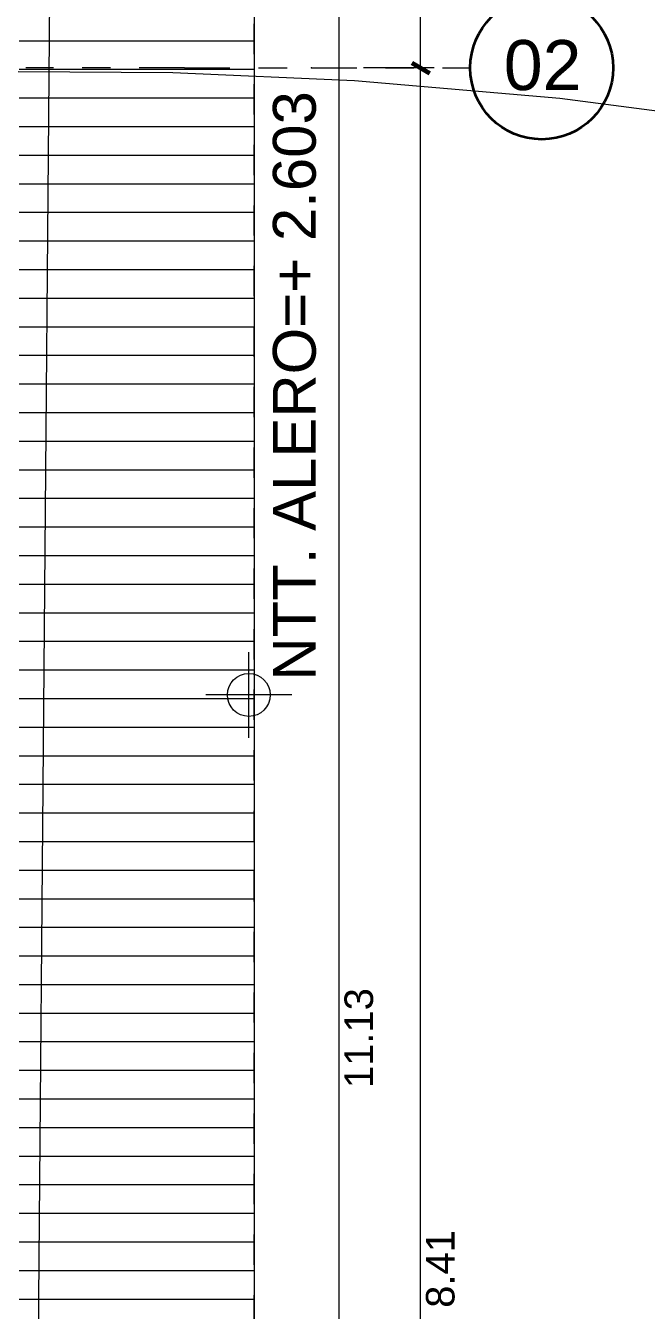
# Model space of a CAD drawing. Header units: metres. Extents: x 48 to 635, y -15 to 39.
# Drawn here: x 74.378 to 76.551, y 10.516 to 15.008 of the extents above; entities that cross this region are included whole.
import ezdxf

# ---------------------------------------------------------------- set-up
doc = ezdxf.new("R2010")
doc.units = ezdxf.units.M
doc.header["$MEASUREMENT"] = 0
doc.linetypes.add('Dashed', pattern=[0.211667, 0.105833, -0.105833])
doc.linetypes.add('Dot & Dashed', pattern=[0.335139, 0.15875, -0.088194, 0, -0.088194])
for name, color, linetype in [('Dimensioning - General', 7, 'Continuous'), ('Interior - Furniture', 7, 'Continuous'), ('Shell - Roof', 7, 'Continuous'), ('Structural - Grid', 7, 'Continuous')]:
    doc.layers.add(name, color=color, linetype=linetype)
doc.styles.add('GENERATED_STYLE_1', font='')
doc.styles.get('GENERATED_STYLE_1').set_extended_font_data('Arial')
doc.dimstyles.new('GENERATED_STYLE__1', dxfattribs={"dimtxt": 0.1, "dimasz": 0.0475, "dimexe": 0.18, "dimexo": 0.2, "dimgap": 0.09, "dimtad": 3, "dimzin": 0, "dimdsep": 46, "dimtxsty": 'GENERATED_STYLE_1', "dimblk": 'ARROWHEAD_2', "dimblk1": 'ARROWHEAD_2', "dimblk2": 'ARROWHEAD_2', "dimcen": 0.09, "dimclrd": 256, "dimclre": 256, "dimclrt": 5, "dimazin": 0, "dimtfac": 1, "dimtdec": 4, "dimtmove": 0, "dimatfit": 3, "dimfxl": 1, "dimtolj": 1, "dimtzin": 0, "dimarcsym": 0})

# ---------------------------------------------------------------- blocks, each defined once
blk = doc.blocks.new('*D2')
at = {"layer": 'Dimensioning - General', "color": 7, "linetype": 'Continuous', "lineweight": 60}
for p, q in [((75.7294, 14.8781), (75.7919, 14.842)), ((75.7294, 6.4731), (75.7919, 6.437))]:
    blk.add_line(p, q, dxfattribs=at)
at = {"layer": 'Dimensioning - General', "color": 151, "linetype": 'Continuous', "lineweight": 20, "true_color": 0x80c2ff}
for p, q in [((75.8076, 14.8601), (75.5607, 14.8601)), ((75.7607, 6.455), (75.7607, 14.8601)), ((75.8076, 6.455), (75.5607, 6.455)), ((75.7607, 6.4245), (75.7607, 6.455))]:
    blk.add_line(p, q, dxfattribs=at)
at = {"layer": 'Dimensioning - General', "color": 5, "lineweight": 25, "insert": (75.8807, 10.5245), "char_height": 0.1, "attachment_point": 7, "rotation": 90, "style": 'GENERATED_STYLE_1'}
blk.add_mtext('\\A1;{\\pql;\\fArial|b0|i0|c0|p34;8.41}', dxfattribs=at)
blk = doc.blocks.new('ARROWHEAD_2')
at = {"color": 0, "linetype": 'Continuous', "lineweight": 0}
for p, q in [((0, 0), (-1, 0)), ((-0.378, -0.655), (0.378, 0.655))]:
    blk.add_line(p, q, dxfattribs=at)
blk = doc.blocks.new('*D4')
at = {"layer": 'Dimensioning - General', "color": 151, "linetype": 'Continuous', "lineweight": 20, "true_color": 0x80c2ff}
for p, q in [((75.8076, 17.7474), (75.5607, 17.7474)), ((75.7607, 14.8601), (75.7607, 17.7474)), ((75.8076, 14.8601), (75.5607, 14.8601))]:
    blk.add_line(p, q, dxfattribs=at)
at = {"layer": 'Dimensioning - General', "color": 7, "linetype": 'Continuous', "lineweight": 60}
for p, q in [((75.7294, 17.7654), (75.7919, 17.7293)), ((75.7294, 14.8781), (75.7919, 14.842))]:
    blk.add_line(p, q, dxfattribs=at)
at = {"layer": 'Dimensioning - General', "color": 5, "lineweight": 25, "insert": (75.8807, 16.1707), "char_height": 0.1, "attachment_point": 7, "rotation": 90, "style": 'GENERATED_STYLE_1'}
blk.add_mtext('\\A1;{\\pql;\\fArial|b0|i0|c0|p34;2.89}', dxfattribs=at)
blk = doc.blocks.new('*D14')
at = {"layer": 'Dimensioning - General', "color": 7, "linetype": 'Continuous', "lineweight": 60}
for p, q in [((75.4444, 17.0404), (75.5069, 17.0043)), ((75.4444, 5.9131), (75.5069, 5.8771))]:
    blk.add_line(p, q, dxfattribs=at)
at = {"layer": 'Dimensioning - General', "color": 151, "linetype": 'Continuous', "lineweight": 20, "true_color": 0x80c2ff}
for p, q in [((75.5225, 17.0224), (75.2756, 17.0224)), ((75.4756, 5.8951), (75.4756, 17.0224)), ((75.5225, 5.8951), (75.2756, 5.8951)), ((75.4756, 5.8645), (75.4756, 5.8951))]:
    blk.add_line(p, q, dxfattribs=at)
at = {"layer": 'Dimensioning - General', "color": 5, "lineweight": 25, "insert": (75.5956, 11.2928), "char_height": 0.1, "attachment_point": 7, "rotation": 90, "style": 'GENERATED_STYLE_1'}
blk.add_mtext('\\A1;{\\pql;\\fArial|b0|i0|c0|p34;11.13}', dxfattribs=at)
blk = doc.blocks.new('*X20')
at = {"layer": 'Shell - Roof', "color": 23, "linetype": 'Continuous', "lineweight": 13, "true_color": 0xbf8080}
for p, q in [((74.3558, 14.9551), (74.602, 14.9551)), ((74.3558, 14.9551), (74.602, 14.9551)), ((74.602, 14.9551), (74.8482, 14.9551)), ((74.602, 14.9551), (74.8482, 14.9551)), ((74.8482, 14.9551), (75.0944, 14.9551)), ((74.8482, 14.9551), (75.0944, 14.9551)), ((75.0944, 14.9551), (75.1785, 14.9551)), ((75.0944, 14.9551), (75.1785, 14.9551)), ((74.3558, 14.8551), (74.602, 14.8551)), ((74.3558, 14.8551), (74.602, 14.8551)), ((74.602, 14.8551), (74.8482, 14.8551)), ((74.602, 14.8551), (74.8482, 14.8551)), ((74.8482, 14.8551), (75.0944, 14.8551)), ((74.8482, 14.8551), (75.0944, 14.8551)), ((75.0944, 14.8551), (75.1785, 14.8551)), ((75.0944, 14.8551), (75.1785, 14.8551)), ((74.3558, 14.7551), (74.602, 14.7551)), ((74.3558, 14.7551), (74.602, 14.7551)), ((74.602, 14.7551), (74.8482, 14.7551)), ((74.602, 14.7551), (74.8482, 14.7551)), ((74.8482, 14.7551), (75.0944, 14.7551)), ((74.8482, 14.7551), (75.0944, 14.7551)), ((75.0944, 14.7551), (75.1785, 14.7551)), ((75.0944, 14.7551), (75.1785, 14.7551)), ((74.3558, 14.6551), (74.602, 14.6551)), ((74.3558, 14.6551), (74.602, 14.6551)), ((74.602, 14.6551), (74.8482, 14.6551)), ((74.602, 14.6551), (74.8482, 14.6551)), ((74.8482, 14.6551), (75.0944, 14.6551)), ((74.8482, 14.6551), (75.0944, 14.6551)), ((75.0944, 14.6551), (75.1785, 14.6551)), ((75.0944, 14.6551), (75.1785, 14.6551)), ((74.3558, 14.5551), (74.602, 14.5551)), ((74.3558, 14.5551), (74.602, 14.5551)), ((74.602, 14.5551), (74.8482, 14.5551)), ((74.602, 14.5551), (74.8482, 14.5551)), ((74.8482, 14.5551), (75.0944, 14.5551)), ((74.8482, 14.5551), (75.0944, 14.5551)), ((75.0944, 14.5551), (75.1785, 14.5551)), ((75.0944, 14.5551), (75.1785, 14.5551)), ((74.3558, 14.4551), (74.602, 14.4551)), ((74.3558, 14.4551), (74.602, 14.4551)), ((74.602, 14.4551), (74.8482, 14.4551)), ((74.602, 14.4551), (74.8482, 14.4551)), ((74.8482, 14.4551), (75.0944, 14.4551)), ((74.8482, 14.4551), (75.0944, 14.4551)), ((75.0944, 14.4551), (75.1785, 14.4551)), ((75.0944, 14.4551), (75.1785, 14.4551)), ((74.3558, 14.3551), (74.602, 14.3551)), ((74.3558, 14.3551), (74.602, 14.3551)), ((74.602, 14.3551), (74.8482, 14.3551)), ((74.602, 14.3551), (74.8482, 14.3551)), ((74.8482, 14.3551), (75.0944, 14.3551)), ((74.8482, 14.3551), (75.0944, 14.3551)), ((75.0944, 14.3551), (75.1785, 14.3551)), ((75.0944, 14.3551), (75.1785, 14.3551)), ((74.3558, 14.2551), (74.602, 14.2551)), ((74.3558, 14.2551), (74.602, 14.2551)), ((74.602, 14.2551), (74.8482, 14.2551)), ((74.602, 14.2551), (74.8482, 14.2551)), ((74.8482, 14.2551), (75.0944, 14.2551)), ((74.8482, 14.2551), (75.0944, 14.2551)), ((75.0944, 14.2551), (75.1785, 14.2551)), ((75.0944, 14.2551), (75.1785, 14.2551)), ((74.3558, 14.1551), (74.602, 14.1551)), ((74.3558, 14.1551), (74.602, 14.1551)), ((74.602, 14.1551), (74.8482, 14.1551)), ((74.602, 14.1551), (74.8482, 14.1551)), ((74.8482, 14.1551), (75.0944, 14.1551)), ((74.8482, 14.1551), (75.0944, 14.1551)), ((75.0944, 14.1551), (75.1785, 14.1551)), ((75.0944, 14.1551), (75.1785, 14.1551)), ((74.3558, 14.0551), (74.602, 14.0551)), ((74.3558, 14.0551), (74.602, 14.0551)), ((74.602, 14.0551), (74.8482, 14.0551)), ((74.602, 14.0551), (74.8482, 14.0551)), ((74.8482, 14.0551), (75.0944, 14.0551)), ((74.8482, 14.0551), (75.0944, 14.0551)), ((75.0944, 14.0551), (75.1785, 14.0551)), ((75.0944, 14.0551), (75.1785, 14.0551)), ((74.3558, 13.9551), (74.602, 13.9551)), ((74.3558, 13.9551), (74.602, 13.9551)), ((74.602, 13.9551), (74.8482, 13.9551)), ((74.602, 13.9551), (74.8482, 13.9551)), ((74.8482, 13.9551), (75.0944, 13.9551)), ((74.8482, 13.9551), (75.0944, 13.9551)), ((75.0944, 13.9551), (75.1785, 13.9551)), ((75.0944, 13.9551), (75.1785, 13.9551)), ((74.3558, 13.8551), (74.602, 13.8551)), ((74.3558, 13.8551), (74.602, 13.8551)), ((74.602, 13.8551), (74.8482, 13.8551)), ((74.602, 13.8551), (74.8482, 13.8551)), ((74.8482, 13.8551), (75.0944, 13.8551)), ((74.8482, 13.8551), (75.0944, 13.8551)), ((75.0944, 13.8551), (75.1785, 13.8551)), ((75.0944, 13.8551), (75.1785, 13.8551)), ((74.3558, 13.7551), (74.602, 13.7551)), ((74.3558, 13.7551), (74.602, 13.7551)), ((74.602, 13.7551), (74.8482, 13.7551)), ((74.602, 13.7551), (74.8482, 13.7551)), ((74.8482, 13.7551), (75.0944, 13.7551)), ((74.8482, 13.7551), (75.0944, 13.7551)), ((75.0944, 13.7551), (75.1785, 13.7551)), ((75.0944, 13.7551), (75.1785, 13.7551)), ((74.3558, 13.6551), (74.602, 13.6551)), ((74.3558, 13.6551), (74.602, 13.6551)), ((74.602, 13.6551), (74.8482, 13.6551)), ((74.602, 13.6551), (74.8482, 13.6551)), ((74.8482, 13.6551), (75.0944, 13.6551)), ((74.8482, 13.6551), (75.0944, 13.6551)), ((75.0944, 13.6551), (75.1785, 13.6551)), ((75.0944, 13.6551), (75.1785, 13.6551)), ((74.3558, 13.5551), (74.602, 13.5551)), ((74.3558, 13.5551), (74.602, 13.5551)), ((74.602, 13.5551), (74.8482, 13.5551)), ((74.602, 13.5551), (74.8482, 13.5551)), ((74.8482, 13.5551), (75.0944, 13.5551)), ((74.8482, 13.5551), (75.0944, 13.5551)), ((75.0944, 13.5551), (75.1785, 13.5551)), ((75.0944, 13.5551), (75.1785, 13.5551)), ((74.3558, 13.4551), (74.602, 13.4551)), ((74.3558, 13.4551), (74.602, 13.4551)), ((74.602, 13.4551), (74.8482, 13.4551)), ((74.602, 13.4551), (74.8482, 13.4551)), ((74.8482, 13.4551), (75.0944, 13.4551)), ((74.8482, 13.4551), (75.0944, 13.4551)), ((75.0944, 13.4551), (75.1785, 13.4551)), ((75.0944, 13.4551), (75.1785, 13.4551)), ((74.3558, 13.3551), (74.602, 13.3551)), ((74.3558, 13.3551), (74.602, 13.3551)), ((74.602, 13.3551), (74.8482, 13.3551)), ((74.602, 13.3551), (74.8482, 13.3551)), ((74.8482, 13.3551), (75.0944, 13.3551)), ((74.8482, 13.3551), (75.0944, 13.3551)), ((75.0944, 13.3551), (75.1785, 13.3551)), ((75.0944, 13.3551), (75.1785, 13.3551)), ((74.3558, 13.2551), (74.602, 13.2551)), ((74.3558, 13.2551), (74.602, 13.2551)), ((74.602, 13.2551), (74.8482, 13.2551)), ((74.602, 13.2551), (74.8482, 13.2551)), ((74.8482, 13.2551), (75.0944, 13.2551)), ((74.8482, 13.2551), (75.0944, 13.2551)), ((75.0944, 13.2551), (75.1785, 13.2551)), ((75.0944, 13.2551), (75.1785, 13.2551)), ((74.3558, 13.1551), (74.602, 13.1551)), ((74.3558, 13.1551), (74.602, 13.1551)), ((74.602, 13.1551), (74.8482, 13.1551)), ((74.602, 13.1551), (74.8482, 13.1551)), ((74.8482, 13.1551), (75.0944, 13.1551)), ((74.8482, 13.1551), (75.0944, 13.1551)), ((75.0944, 13.1551), (75.1785, 13.1551)), ((75.0944, 13.1551), (75.1785, 13.1551)), ((74.3558, 13.0551), (74.602, 13.0551)), ((74.3558, 13.0551), (74.602, 13.0551)), ((74.602, 13.0551), (74.8482, 13.0551)), ((74.602, 13.0551), (74.8482, 13.0551)), ((74.8482, 13.0551), (75.0944, 13.0551)), ((74.8482, 13.0551), (75.0944, 13.0551)), ((75.0944, 13.0551), (75.1785, 13.0551)), ((75.0944, 13.0551), (75.1785, 13.0551)), ((74.3558, 12.9551), (74.602, 12.9551)), ((74.3558, 12.9551), (74.602, 12.9551)), ((74.602, 12.9551), (74.8482, 12.9551)), ((74.602, 12.9551), (74.8482, 12.9551)), ((74.8482, 12.9551), (75.0944, 12.9551)), ((74.8482, 12.9551), (75.0944, 12.9551)), ((75.0944, 12.9551), (75.1785, 12.9551)), ((75.0944, 12.9551), (75.1785, 12.9551)), ((74.3558, 12.8551), (74.602, 12.8551)), ((74.3558, 12.8551), (74.602, 12.8551)), ((74.602, 12.8551), (74.8482, 12.8551)), ((74.602, 12.8551), (74.8482, 12.8551)), ((74.8482, 12.8551), (75.0944, 12.8551)), ((74.8482, 12.8551), (75.0944, 12.8551)), ((75.0944, 12.8551), (75.1785, 12.8551)), ((75.0944, 12.8551), (75.1785, 12.8551)), ((74.3558, 12.7551), (74.602, 12.7551)), ((74.3558, 12.7551), (74.602, 12.7551)), ((74.602, 12.7551), (74.8482, 12.7551)), ((74.602, 12.7551), (74.8482, 12.7551)), ((74.8482, 12.7551), (75.0944, 12.7551)), ((74.8482, 12.7551), (75.0944, 12.7551)), ((75.0944, 12.7551), (75.1785, 12.7551)), ((75.0944, 12.7551), (75.1785, 12.7551)), ((74.3558, 12.6551), (74.602, 12.6551)), ((74.3558, 12.6551), (74.602, 12.6551)), ((74.602, 12.6551), (74.8482, 12.6551)), ((74.602, 12.6551), (74.8482, 12.6551)), ((74.8482, 12.6551), (75.0944, 12.6551)), ((74.8482, 12.6551), (75.0944, 12.6551)), ((75.0944, 12.6551), (75.1785, 12.6551)), ((75.0944, 12.6551), (75.1785, 12.6551)), ((74.3558, 12.5551), (74.602, 12.5551)), ((74.3558, 12.5551), (74.602, 12.5551)), ((74.602, 12.5551), (74.8482, 12.5551)), ((74.602, 12.5551), (74.8482, 12.5551)), ((74.8482, 12.5551), (75.0944, 12.5551)), ((74.8482, 12.5551), (75.0944, 12.5551)), ((75.0944, 12.5551), (75.1785, 12.5551)), ((75.0944, 12.5551), (75.1785, 12.5551)), ((74.3558, 12.4551), (74.602, 12.4551)), ((74.3558, 12.4551), (74.602, 12.4551)), ((74.602, 12.4551), (74.8482, 12.4551)), ((74.602, 12.4551), (74.8482, 12.4551)), ((74.8482, 12.4551), (75.0944, 12.4551)), ((74.8482, 12.4551), (75.0944, 12.4551)), ((75.0944, 12.4551), (75.1785, 12.4551)), ((75.0944, 12.4551), (75.1785, 12.4551)), ((74.3558, 12.3551), (74.602, 12.3551)), ((74.3558, 12.3551), (74.602, 12.3551)), ((74.602, 12.3551), (74.8482, 12.3551)), ((74.602, 12.3551), (74.8482, 12.3551)), ((74.8482, 12.3551), (75.0944, 12.3551)), ((74.8482, 12.3551), (75.0944, 12.3551)), ((75.0944, 12.3551), (75.1785, 12.3551)), ((75.0944, 12.3551), (75.1785, 12.3551)), ((74.3558, 12.2551), (74.602, 12.2551)), ((74.3558, 12.2551), (74.602, 12.2551)), ((74.602, 12.2551), (74.8482, 12.2551)), ((74.602, 12.2551), (74.8482, 12.2551)), ((74.8482, 12.2551), (75.0944, 12.2551)), ((74.8482, 12.2551), (75.0944, 12.2551)), ((75.0944, 12.2551), (75.1785, 12.2551)), ((75.0944, 12.2551), (75.1785, 12.2551)), ((74.3558, 12.1551), (74.602, 12.1551)), ((74.3558, 12.1551), (74.602, 12.1551)), ((74.602, 12.1551), (74.8482, 12.1551)), ((74.602, 12.1551), (74.8482, 12.1551)), ((74.8482, 12.1551), (75.0944, 12.1551)), ((74.8482, 12.1551), (75.0944, 12.1551)), ((75.0944, 12.1551), (75.1785, 12.1551)), ((75.0944, 12.1551), (75.1785, 12.1551)), ((74.3558, 12.0551), (74.602, 12.0551)), ((74.3558, 12.0551), (74.602, 12.0551)), ((74.602, 12.0551), (74.8482, 12.0551)), ((74.602, 12.0551), (74.8482, 12.0551)), ((74.8482, 12.0551), (75.0944, 12.0551)), ((74.8482, 12.0551), (75.0944, 12.0551)), ((75.0944, 12.0551), (75.1785, 12.0551)), ((75.0944, 12.0551), (75.1785, 12.0551)), ((74.3558, 11.9551), (74.602, 11.9551)), ((74.3558, 11.9551), (74.602, 11.9551)), ((74.602, 11.9551), (74.8482, 11.9551)), ((74.602, 11.9551), (74.8482, 11.9551)), ((74.8482, 11.9551), (75.0944, 11.9551)), ((74.8482, 11.9551), (75.0944, 11.9551)), ((75.0944, 11.9551), (75.1785, 11.9551)), ((75.0944, 11.9551), (75.1785, 11.9551)), ((74.3558, 11.8551), (74.602, 11.8551)), ((74.3558, 11.8551), (74.602, 11.8551)), ((74.602, 11.8551), (74.8482, 11.8551)), ((74.602, 11.8551), (74.8482, 11.8551)), ((74.8482, 11.8551), (75.0944, 11.8551)), ((74.8482, 11.8551), (75.0944, 11.8551)), ((75.0944, 11.8551), (75.1785, 11.8551)), ((75.0944, 11.8551), (75.1785, 11.8551)), ((74.3558, 11.7551), (74.602, 11.7551)), ((74.3558, 11.7551), (74.602, 11.7551)), ((74.602, 11.7551), (74.8482, 11.7551)), ((74.602, 11.7551), (74.8482, 11.7551)), ((74.8482, 11.7551), (75.0944, 11.7551)), ((74.8482, 11.7551), (75.0944, 11.7551)), ((75.0944, 11.7551), (75.1785, 11.7551)), ((75.0944, 11.7551), (75.1785, 11.7551)), ((74.3558, 11.6551), (74.602, 11.6551)), ((74.3558, 11.6551), (74.602, 11.6551)), ((74.602, 11.6551), (74.8482, 11.6551)), ((74.602, 11.6551), (74.8482, 11.6551)), ((74.8482, 11.6551), (75.0944, 11.6551)), ((74.8482, 11.6551), (75.0944, 11.6551)), ((75.0944, 11.6551), (75.1785, 11.6551)), ((75.0944, 11.6551), (75.1785, 11.6551)), ((74.3558, 11.5551), (74.602, 11.5551)), ((74.3558, 11.5551), (74.602, 11.5551)), ((74.602, 11.5551), (74.8482, 11.5551)), ((74.602, 11.5551), (74.8482, 11.5551)), ((74.8482, 11.5551), (75.0944, 11.5551)), ((74.8482, 11.5551), (75.0944, 11.5551)), ((75.0944, 11.5551), (75.1785, 11.5551)), ((75.0944, 11.5551), (75.1785, 11.5551)), ((74.3558, 11.4551), (74.602, 11.4551)), ((74.3558, 11.4551), (74.602, 11.4551)), ((74.602, 11.4551), (74.8482, 11.4551)), ((74.602, 11.4551), (74.8482, 11.4551)), ((74.8482, 11.4551), (75.0944, 11.4551)), ((74.8482, 11.4551), (75.0944, 11.4551)), ((75.0944, 11.4551), (75.1785, 11.4551)), ((75.0944, 11.4551), (75.1785, 11.4551)), ((74.3558, 11.3551), (74.602, 11.3551)), ((74.3558, 11.3551), (74.602, 11.3551)), ((74.602, 11.3551), (74.8482, 11.3551)), ((74.602, 11.3551), (74.8482, 11.3551)), ((74.8482, 11.3551), (75.0944, 11.3551)), ((74.8482, 11.3551), (75.0944, 11.3551)), ((75.0944, 11.3551), (75.1785, 11.3551)), ((75.0944, 11.3551), (75.1785, 11.3551)), ((74.3558, 11.2551), (74.602, 11.2551)), ((74.3558, 11.2551), (74.602, 11.2551)), ((74.602, 11.2551), (74.8482, 11.2551)), ((74.602, 11.2551), (74.8482, 11.2551)), ((74.8482, 11.2551), (75.0944, 11.2551)), ((74.8482, 11.2551), (75.0944, 11.2551)), ((75.0944, 11.2551), (75.1785, 11.2551)), ((75.0944, 11.2551), (75.1785, 11.2551)), ((74.3558, 11.1551), (74.602, 11.1551)), ((74.3558, 11.1551), (74.602, 11.1551)), ((74.602, 11.1551), (74.8482, 11.1551)), ((74.602, 11.1551), (74.8482, 11.1551)), ((74.8482, 11.1551), (75.0944, 11.1551)), ((74.8482, 11.1551), (75.0944, 11.1551)), ((75.0944, 11.1551), (75.1785, 11.1551)), ((75.0944, 11.1551), (75.1785, 11.1551)), ((74.3558, 11.0551), (74.602, 11.0551)), ((74.3558, 11.0551), (74.602, 11.0551)), ((74.602, 11.0551), (74.8482, 11.0551)), ((74.602, 11.0551), (74.8482, 11.0551)), ((74.8482, 11.0551), (75.0944, 11.0551)), ((74.8482, 11.0551), (75.0944, 11.0551)), ((75.0944, 11.0551), (75.1785, 11.0551)), ((75.0944, 11.0551), (75.1785, 11.0551)), ((74.3558, 10.9551), (74.602, 10.9551)), ((74.3558, 10.9551), (74.602, 10.9551)), ((74.602, 10.9551), (74.8482, 10.9551)), ((74.602, 10.9551), (74.8482, 10.9551)), ((74.8482, 10.9551), (75.0944, 10.9551)), ((74.8482, 10.9551), (75.0944, 10.9551)), ((75.0944, 10.9551), (75.1785, 10.9551)), ((75.0944, 10.9551), (75.1785, 10.9551)), ((74.3558, 10.8551), (74.602, 10.8551)), ((74.3558, 10.8551), (74.602, 10.8551)), ((74.602, 10.8551), (74.8482, 10.8551)), ((74.602, 10.8551), (74.8482, 10.8551)), ((74.8482, 10.8551), (75.0944, 10.8551)), ((74.8482, 10.8551), (75.0944, 10.8551)), ((75.0944, 10.8551), (75.1785, 10.8551)), ((75.0944, 10.8551), (75.1785, 10.8551)), ((74.3558, 10.7551), (74.602, 10.7551)), ((74.3558, 10.7551), (74.602, 10.7551)), ((74.602, 10.7551), (74.8482, 10.7551)), ((74.602, 10.7551), (74.8482, 10.7551)), ((74.8482, 10.7551), (75.0944, 10.7551)), ((74.8482, 10.7551), (75.0944, 10.7551)), ((75.0944, 10.7551), (75.1785, 10.7551)), ((75.0944, 10.7551), (75.1785, 10.7551)), ((74.3558, 10.6551), (74.602, 10.6551)), ((74.3558, 10.6551), (74.602, 10.6551)), ((74.602, 10.6551), (74.8482, 10.6551)), ((74.602, 10.6551), (74.8482, 10.6551)), ((74.8482, 10.6551), (75.0944, 10.6551)), ((74.8482, 10.6551), (75.0944, 10.6551)), ((75.0944, 10.6551), (75.1785, 10.6551)), ((75.0944, 10.6551), (75.1785, 10.6551)), ((74.3558, 10.5551), (74.602, 10.5551)), ((74.3558, 10.5551), (74.602, 10.5551)), ((74.602, 10.5551), (74.8482, 10.5551)), ((74.602, 10.5551), (74.8482, 10.5551)), ((74.8482, 10.5551), (75.0944, 10.5551)), ((74.8482, 10.5551), (75.0944, 10.5551)), ((75.0944, 10.5551), (75.1785, 10.5551)), ((75.0944, 10.5551), (75.1785, 10.5551))]:
    blk.add_line(p, q, dxfattribs=at)

msp = doc.modelspace()

# ---------------------------------------------------------------- linework, layer by layer
at = {"layer": 'Interior - Furniture', "color": 7, "linetype": 'Continuous', "lineweight": 13}
for p, q in [((74.6472, 37.3114), (74.387, 6.2301)), ((75.1594, 12.5173), (75.1594, 12.8173)), ((75.3094, 12.6673), (75.0094, 12.6673))]:
    msp.add_line(p, q, dxfattribs=at)
at = {"layer": 'Interior - Furniture', "color": 8, "linetype": 'Dashed', "lineweight": 13}
msp.add_line((75.1785, 6.2301), (75.1785, 22.3624), dxfattribs=at)
at = {"layer": 'Interior - Furniture', "color": 8, "linetype": 'Continuous', "lineweight": 13}
for p, q in [((74.3517, 14.8479), (74.8935, 14.844)), ((74.8935, 14.844), (75.5289, 14.8161)), ((75.5289, 14.8161), (76.248, 14.7544)), ((76.248, 14.7544), (77.0406, 14.6493))]:
    msp.add_line(p, q, dxfattribs=at)
at = {"layer": 'Interior - Furniture', "color": 7, "linetype": 'Continuous', "lineweight": 13}
msp.add_circle((75.1594, 12.6673), 0.075, dxfattribs=at)
at = {"layer": 'Shell - Roof', "color": 23, "linetype": 'Continuous', "lineweight": 13, "true_color": 0xbf8080, "flags": 128}
msp.add_lwpolyline([(75.1785, 17.5224), (75.1785, 5.8951)], dxfattribs=at)
at = {"layer": 'Structural - Grid', "color": 104, "linetype": 'Dot & Dashed', "lineweight": 13, "true_color": 0x029e21}
for p, q in [((74.9345, 14.8601), (74.3785, 14.8601)), ((74.9345, 14.8601), (75.3785, 14.8601)), ((75.3785, 14.8601), (75.9345, 14.8601))]:
    msp.add_line(p, q, dxfattribs=at)
at = {"layer": 'Structural - Grid', "color": 7, "linetype": 'Continuous', "lineweight": 35}
msp.add_circle((76.1845, 14.8601), 0.25, dxfattribs=at)
at = {"layer": 'Structural - Grid', "color": 104, "linetype": 'Dot & Dashed', "lineweight": 13, "true_color": 0x029e21}
msp.add_point((75.3785, 14.8601), dxfattribs=at)
msp.add_point((75.3785, 14.8601), dxfattribs=at)

# ---------------------------------------------------------------- block references
at = {"layer": 'Shell - Roof', "color": 23, "linetype": 'Continuous', "lineweight": 13, "true_color": 0xbf8080}
msp.add_blockref('*X20', (0, 0), dxfattribs=at)

# ---------------------------------------------------------------- texts
at = {"layer": 'Interior - Furniture', "color": 7, "lineweight": 13, "insert": (75.2437, 12.7173), "char_height": 0.15, "attachment_point": 1, "rotation": 90, "style": 'GENERATED_STYLE_1'}
msp.add_mtext('\\A1;{\\pql;\\fArial|b0|i0|c0|p34;NTT. ALERO=+ 2.603}', dxfattribs=at)
at = {"layer": 'Structural - Grid', "color": 7, "lineweight": 13, "insert": (76.0517, 14.8686), "char_height": 0.175, "attachment_point": 4, "style": 'GENERATED_STYLE_1'}
msp.add_mtext('\\A1;{\\pql;\\pt0;\\fArial|b0|i0|c0|p34;02}', dxfattribs=at)

# ---------------------------------------------------------------- dimensions: what is measured, and where the dimension line sits
at = {"layer": 'Dimensioning - General', "color": 151, "linetype": 'Continuous', "lineweight": 20, "true_color": 0x80c2ff}
for base, p1, p2, picture, middle in [((75.7607, 17.7474), (75.3785, 14.8601), (75.3785, 17.7474), '*D4', (75.8307, 16.3006)), ((75.4756, 17.0224), (75.1785, 5.8951), (75.1785, 17.0224), '*D14', (75.5456, 11.4608)), ((75.7607, 14.8601), (75.3785, 6.455), (75.3785, 14.8601), '*D2', (75.8307, 10.6544))]:
    dim = msp.add_linear_dim(base=base, p1=p1, p2=p2, angle=90, dimstyle='GENERATED_STYLE__1', dxfattribs=at)
    dim.commit()
    dim.dimension.update_dxf_attribs({"geometry": picture, "text_midpoint": middle, "dimtype": 160, "text_rotation": 90})

doc.saveas('drawing.dxf')
